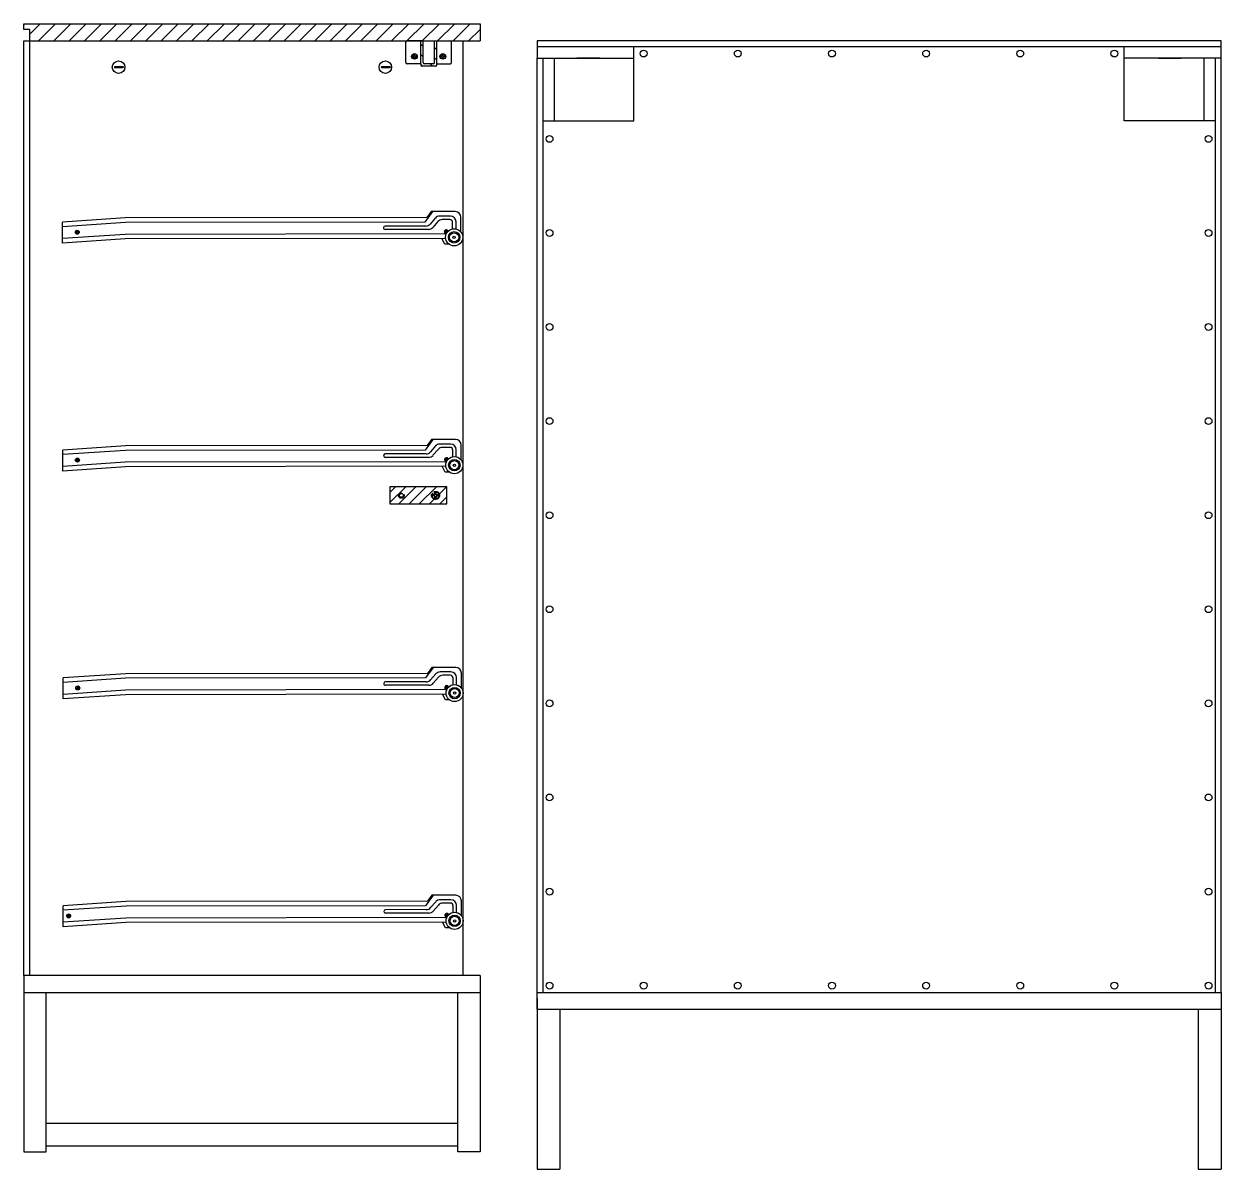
# Model space of a CAD drawing. Header units: centimetres. Extents: x 95 to 1072, y -88 to 650.
# Drawn here: x 384.8 to 489.8, y 101.3 to 201.8 of the extents above; entities that cross this region are included whole.
import ezdxf

# ---------------------------------------------------------------- set-up
doc = ezdxf.new("R2010")
doc.units = ezdxf.units.CM
doc.linetypes.add('ACAD_ISO02W100', pattern=[15, 12, -3])
for name, color, linetype in [('CAMPITURA', 253, 'Continuous'), ('mobile', 7, 'Continuous'), ('Viti', 90, 'Continuous')]:
    doc.layers.add(name, color=color, linetype=linetype)

msp = doc.modelspace()

# ---------------------------------------------------------------- hatches: boundary and pattern name
at = {"layer": 'CAMPITURA', "ltscale": 0.3}
h = msp.add_hatch(dxfattribs=at)
h.set_pattern_fill('ANSI31', color=256, scale=0.3)
h.set_pattern_definition([(45, (109, 0), (-0.6735192, 0.6735192), [])])
h.paths.add_polyline_path([(384.82, 201.8), (424.82, 201.8), (424.82, 200.3), (385.32, 200.3), (385.32, 201.3), (384.82, 201.3)])
at = {"layer": 'CAMPITURA'}
h = msp.add_hatch(dxfattribs=at)
h.set_pattern_fill('ANSI31', color=256, scale=0.2, angle=90)
h.paths.add_polyline_path([(419.62, 198.3), (419.62, 198.2, 0.414214), (419.72, 198.1), (420.92, 198.1, 0.414214), (421.02, 198.2), (421.02, 200.3), (420.82, 200.3), (420.82, 198.4, -0.414214), (420.72, 198.3), (419.92, 198.3, -0.414214), (419.82, 198.4), (419.82, 200.3), (419.62, 200.3)])
h = msp.add_hatch(dxfattribs=at)
h.set_pattern_fill('ANSI31', scale=0.2, angle=180)
h.set_pattern_definition([(225, (-1.5, -2e-13), (0.4490128, -0.4490128), [])])
h.paths.add_polyline_path([(416.92, 161.17), (416.92, 159.67), (421.92, 159.67), (421.92, 161.17)])

# ---------------------------------------------------------------- linework, layer by layer
at = {"layer": 'mobile'}
for p, q in [((384.82, 201.8), (424.82, 201.8)), ((384.82, 201.3), (384.82, 201.8)), ((424.82, 201.8), (424.82, 200.3)), ((385.32, 201.3), (384.82, 201.3)), ((385.32, 200.3), (385.32, 201.3)), ((384.82, 118.3), (384.82, 200.3)), ((384.82, 200.3), (424.82, 200.3)), ((385.32, 118.3), (385.32, 200.3)), ((418.32, 198.4), (418.32, 200.2)), ((419.82, 200.3), (418.42, 200.3)), ((419.62, 198.3), (419.62, 200.3)), ((419.82, 198.4), (419.82, 200.3)), ((420.82, 198.4), (420.82, 200.3)), ((420.82, 200.3), (422.22, 200.3)), ((421.02, 198.2), (421.02, 200.3)), ((422.32, 198.4), (422.32, 200.2)), ((423.32, 200.3), (423.32, 118.3)), ((489.82, 200.3), (429.82, 200.3)), ((429.82, 200.3), (429.82, 198.8)), ((489.82, 199.8), (429.82, 199.8)), ((438.32, 193.3), (438.32, 199.8)), ((481.32, 193.3), (481.32, 199.8)), ((489.82, 116.8), (489.82, 200.3)), ((429.82, 116.8), (429.82, 198.8)), ((429.82, 198.8), (430.32, 198.8)), ((430.32, 198.8), (430.32, 116.8)), ((430.32, 198.8), (438.32, 198.8)), ((431.32, 198.8), (431.32, 193.3)), ((435.32, 198.8), (433.32, 198.8)), ((489.32, 198.8), (481.32, 198.8)), ((484.32, 198.8), (486.32, 198.8)), ((488.32, 198.8), (488.32, 193.3)), ((489.32, 116.8), (489.32, 198.8)), ((489.82, 198.8), (489.32, 198.8)), ((419.62, 198.3), (418.42, 198.3)), ((419.62, 198.3), (419.62, 198.2)), ((420.92, 198.1), (419.72, 198.1)), ((420.72, 198.3), (419.92, 198.3)), ((421.02, 198.3), (422.22, 198.3)), ((430.32, 193.3), (438.32, 193.3)), ((489.32, 193.3), (481.32, 193.3)), ((420.16, 184.8), (393.7, 184.77)), ((422.65, 185.33), (420.54, 185.33)), ((422.22, 184.93), (421.28, 184.93)), ((423.15, 183.52), (423.15, 184.83)), ((388.21, 182.56), (388.21, 184.4)), ((419.99, 184.4), (393.72, 184.37)), ((416.34, 183.91), (416.34, 183.91)), ((420.07, 184.06), (416.49, 184.06)), ((420.3, 183.76), (416.49, 183.76)), ((422.17, 184.63), (421.51, 184.63)), ((422.42, 183.81), (422.42, 184.38)), ((422.72, 183.82), (422.72, 184.43)), ((421.86, 183.38), (393.69, 183.33)), ((421.8, 182.98), (393.71, 182.93)), ((422.67, 165.33), (420.56, 165.33)), ((422.24, 164.93), (421.3, 164.93)), ((388.23, 162.56), (388.23, 164.4)), ((420.18, 164.8), (393.72, 164.77)), ((420.01, 164.4), (393.73, 164.37)), ((416.36, 163.91), (416.36, 163.91)), ((420.09, 164.06), (416.51, 164.06)), ((422.19, 164.63), (421.53, 164.63)), ((422.44, 163.81), (422.44, 164.38)), ((422.74, 163.82), (422.74, 164.43)), ((423.17, 163.52), (423.17, 164.83)), ((421.88, 163.38), (393.71, 163.33)), ((421.82, 162.98), (393.73, 162.93)), ((420.32, 163.76), (416.51, 163.76)), ((421.92, 161.17), (416.92, 161.17)), ((416.92, 161.17), (416.92, 159.67)), ((421.92, 159.67), (421.92, 161.17)), ((416.92, 159.67), (421.92, 159.67)), ((422.68, 145.33), (420.58, 145.33)), ((422.26, 144.93), (421.32, 144.93)), ((388.25, 142.56), (388.25, 144.4)), ((420.03, 144.4), (393.73, 144.37)), ((420.2, 144.8), (393.74, 144.77)), ((416.38, 143.91), (416.38, 143.91)), ((420.11, 144.06), (416.53, 144.06)), ((422.21, 144.63), (421.55, 144.63)), ((422.46, 143.81), (422.46, 144.38)), ((422.76, 143.82), (422.76, 144.43)), ((423.19, 143.52), (423.19, 144.83)), ((421.9, 143.38), (393.73, 143.33)), ((421.84, 142.98), (393.73, 142.93)), ((420.34, 143.76), (416.53, 143.76)), ((422.69, 125.33), (420.59, 125.33)), ((388.27, 122.56), (388.27, 124.41)), ((420.2, 124.8), (393.76, 124.78)), ((420.03, 124.4), (393.77, 124.38)), ((416.39, 123.91), (416.39, 123.91)), ((420.12, 124.07), (416.54, 124.06)), ((422.27, 124.94), (421.33, 124.94)), ((422.22, 124.64), (421.55, 124.64)), ((422.47, 123.82), (422.47, 124.39)), ((422.77, 123.82), (422.77, 124.44)), ((423.19, 123.53), (423.19, 124.83)), ((421.91, 123.38), (393.75, 123.33)), ((421.85, 122.98), (393.76, 122.93)), ((420.34, 123.77), (416.54, 123.76)), ((424.82, 118.3), (384.82, 118.3)), ((384.82, 118.3), (384.82, 116.8)), ((424.82, 118.3), (424.82, 116.8)), ((384.82, 116.8), (424.82, 116.8)), ((384.82, 116.8), (384.82, 102.8)), ((386.77, 102.8), (386.77, 116.8)), ((422.86, 102.8), (422.86, 116.8)), ((424.82, 116.8), (424.82, 102.8)), ((429.82, 116.8), (489.82, 116.8)), ((429.82, 115.3), (429.82, 116.8)), ((489.82, 116.8), (489.82, 115.3)), ((489.82, 116.8), (489.82, 101.3)), ((429.82, 116.3), (429.82, 101.3)), ((489.82, 115.3), (429.82, 115.3)), ((431.82, 115.3), (431.82, 101.3)), ((487.82, 115.3), (487.82, 101.3)), ((422.86, 105.3), (386.77, 105.3)), ((422.86, 103.3), (386.77, 103.3)), ((384.82, 102.8), (386.77, 102.8)), ((424.82, 102.8), (422.86, 102.8)), ((429.82, 101.3), (431.82, 101.3)), ((487.82, 101.3), (489.82, 101.3))]:
    msp.add_line(p, q, dxfattribs=at)
at = {"layer": 'mobile', "linetype": 'ACAD_ISO02W100'}
for p, q in [((420.66, 185.33), (419.99, 184.4)), ((420.54, 185.33), (420.16, 184.8)), ((393.7, 184.77), (388.21, 184.4)), ((393.72, 184.37), (388.21, 184)), ((420.9, 184.76), (420.45, 184.23)), ((421.13, 184.46), (420.67, 183.94)), ((393.69, 183.33), (388.21, 182.96)), ((393.71, 182.93), (388.21, 182.56)), ((421.74, 182.47), (421.48, 182.98)), ((422.1, 182.47), (421.74, 182.47)), ((420.68, 165.33), (420.01, 164.4)), ((420.56, 165.33), (420.18, 164.8)), ((393.72, 164.77), (388.23, 164.4)), ((393.73, 164.37), (388.23, 164)), ((420.92, 164.76), (420.47, 164.23)), ((421.15, 164.46), (420.69, 163.94)), ((393.71, 163.33), (388.23, 162.96)), ((393.73, 162.93), (388.23, 162.56)), ((421.76, 162.47), (421.5, 162.98)), ((422.12, 162.47), (421.76, 162.47)), ((420.7, 145.33), (420.03, 144.4)), ((420.58, 145.33), (420.2, 144.8)), ((393.74, 144.77), (388.25, 144.4)), ((393.73, 144.37), (388.25, 144)), ((420.94, 144.76), (420.49, 144.23)), ((421.17, 144.46), (420.71, 143.94)), ((393.73, 143.33), (388.25, 142.96)), ((393.73, 142.93), (388.25, 142.56)), ((421.78, 142.47), (421.52, 142.98)), ((422.14, 142.47), (421.78, 142.47)), ((420.71, 125.33), (420.03, 124.4)), ((420.59, 125.33), (420.2, 124.8)), ((393.76, 124.78), (388.27, 124.41)), ((393.77, 124.38), (388.27, 124.01)), ((420.95, 124.76), (420.49, 124.24)), ((421.18, 124.46), (420.72, 123.94)), ((393.75, 123.33), (388.27, 122.96)), ((393.76, 122.93), (388.27, 122.56)), ((421.79, 122.47), (421.53, 122.98)), ((422.15, 122.47), (421.79, 122.47))]:
    msp.add_line(p, q, dxfattribs=at)
at = {"layer": 'mobile'}
for centre, radius in [((422.55, 183.07), 0.75), ((422.55, 183.07), 0.5), ((422.55, 183.07), 0.4), ((422.55, 183.07), 0.1), ((422.57, 163.07), 0.75), ((422.57, 163.07), 0.5), ((422.57, 163.07), 0.4), ((422.57, 163.07), 0.1), ((422.59, 143.07), 0.75), ((422.59, 143.07), 0.5), ((422.59, 143.07), 0.4), ((422.59, 143.07), 0.1), ((422.59, 123.08), 0.75), ((422.59, 123.08), 0.5), ((422.59, 123.08), 0.4), ((422.59, 123.08), 0.1)]:
    msp.add_circle(centre, radius, dxfattribs=at)
for centre, radius, start, end in [((418.42, 200.2), 0.1, 90, 180), ((422.22, 200.2), 0.1, 0, 90), ((418.42, 198.4), 0.1, 180, 270), ((419.72, 198.2), 0.1, 180, 270), ((419.92, 198.4), 0.1, 180, 270), ((420.72, 198.4), 0.1, 270, 0), ((420.92, 198.2), 0.1, 270, 0), ((422.22, 198.4), 0.1, 270, 0), ((421.28, 184.43), 0.5, 90.0559, 138.9615), ((422.22, 184.43), 0.5, 0.0559, 90.0559), ((422.65, 184.83), 0.5, 0.0559, 90.0559), ((416.49, 183.91), 0.15, 90.063, 180.0559), ((416.49, 183.91), 0.15, 180.0559, 270.063), ((420.07, 184.56), 0.5, 270.063, 318.9615), ((420.3, 184.26), 0.5, 270.063, 318.9615), ((421.51, 184.13), 0.5, 90.0559, 138.9615), ((422.17, 184.38), 0.25, 0.0559, 90.0559), ((421.3, 164.43), 0.5, 90.0559, 138.9615), ((422.24, 164.43), 0.5, 0.0559, 90.0559), ((422.67, 164.83), 0.5, 0.0559, 90.0559), ((416.51, 163.91), 0.15, 90.063, 180.0559), ((416.51, 163.91), 0.15, 180.0559, 270.063), ((420.09, 164.56), 0.5, 270.063, 318.9615), ((420.32, 164.26), 0.5, 270.063, 318.9615), ((421.53, 164.13), 0.5, 90.0559, 138.9615), ((422.19, 164.38), 0.25, 0.0559, 90.0559), ((421.32, 144.43), 0.5, 90.0559, 138.9615), ((422.26, 144.43), 0.5, 0.0559, 90.0559), ((422.69, 144.83), 0.5, 0.0559, 90.0559), ((416.53, 143.91), 0.15, 90.063, 180.0559), ((416.53, 143.91), 0.15, 180.0559, 270.063), ((420.11, 144.56), 0.5, 270.063, 318.9615), ((420.34, 144.26), 0.5, 270.063, 318.9615), ((421.55, 144.13), 0.5, 90.0559, 138.9615), ((422.21, 144.38), 0.25, 0.0559, 90.0559), ((422.69, 124.83), 0.5, 0.0559, 90.0559), ((416.54, 123.91), 0.15, 90.063, 180.0559), ((416.54, 123.91), 0.15, 180.0559, 270.063), ((420.11, 124.57), 0.5, 270.063, 318.9615), ((420.34, 124.27), 0.5, 270.063, 318.9615), ((421.33, 124.44), 0.5, 90.0559, 138.9615), ((421.55, 124.14), 0.5, 90.0559, 138.9615), ((422.22, 124.39), 0.25, 0.0559, 90.0559), ((422.27, 124.44), 0.5, 0.0559, 90.0559)]:
    msp.add_arc(centre, radius, start, end, dxfattribs=at)
at = {"layer": 'Viti'}
for p, q in [((418.87, 198.91), (418.87, 198.99)), ((418.87, 198.99), (419.03, 198.99)), ((418.87, 198.91), (419.03, 198.91)), ((419.03, 198.99), (419.03, 199.15)), ((419.03, 199.15), (419.11, 199.15)), ((419.03, 198.76), (419.03, 198.91)), ((419.03, 198.76), (419.11, 198.76)), ((419.11, 198.99), (419.11, 199.15)), ((419.11, 198.99), (419.25, 198.99)), ((419.11, 198.76), (419.11, 198.91)), ((419.11, 198.91), (419.25, 198.91)), ((419.25, 198.91), (419.25, 198.99)), ((421.36, 198.91), (421.36, 198.99)), ((421.36, 198.99), (421.52, 198.99)), ((421.36, 198.91), (421.52, 198.91)), ((421.52, 198.99), (421.52, 199.15)), ((421.52, 199.15), (421.6, 199.15)), ((421.52, 198.76), (421.52, 198.91)), ((421.52, 198.76), (421.6, 198.76)), ((421.6, 198.99), (421.6, 199.15)), ((421.6, 198.99), (421.75, 198.99)), ((421.6, 198.76), (421.6, 198.91)), ((421.6, 198.91), (421.75, 198.91)), ((421.75, 198.91), (421.75, 198.99)), ((393.44, 198.04), (392.8, 198.04)), ((393.44, 197.95), (392.8, 197.95)), ((393.59, 198), (393.52, 198.02)), ((393.52, 198.02), (393.52, 197.98)), ((393.59, 198), (393.52, 197.98)), ((416.84, 198.04), (416.2, 198.04)), ((416.84, 197.95), (416.2, 197.95)), ((416.99, 198), (416.92, 198.02)), ((416.92, 198.02), (416.92, 197.98)), ((416.99, 198), (416.92, 197.98)), ((389.37, 183.54), (389.47, 183.54)), ((389.37, 183.54), (389.37, 183.5)), ((389.37, 183.5), (389.47, 183.5)), ((389.47, 183.64), (389.51, 183.64)), ((389.47, 183.64), (389.47, 183.54)), ((389.47, 183.5), (389.47, 183.4)), ((389.47, 183.4), (389.51, 183.4)), ((389.51, 183.64), (389.51, 183.54)), ((389.51, 183.54), (389.61, 183.54)), ((389.51, 183.5), (389.61, 183.5)), ((389.51, 183.5), (389.51, 183.4)), ((389.61, 183.54), (389.61, 183.5)), ((421.84, 183.57), (421.75, 183.57)), ((421.75, 183.53), (421.75, 183.57)), ((421.84, 183.53), (421.75, 183.53)), ((421.88, 183.67), (421.84, 183.67)), ((421.84, 183.57), (421.84, 183.67)), ((421.84, 183.44), (421.84, 183.53)), ((421.88, 183.44), (421.84, 183.44)), ((421.88, 183.57), (421.88, 183.67)), ((421.98, 183.57), (421.88, 183.57)), ((421.96, 183.53), (421.88, 183.53)), ((421.88, 183.44), (421.88, 183.53)), ((421.98, 183.56), (421.98, 183.57)), ((389.49, 163.54), (389.39, 163.54)), ((389.39, 163.5), (389.39, 163.54)), ((389.39, 163.54), (389.49, 163.54)), ((389.39, 163.54), (389.39, 163.5)), ((389.49, 163.5), (389.39, 163.5)), ((389.39, 163.5), (389.49, 163.5)), ((389.53, 163.64), (389.49, 163.64)), ((389.49, 163.54), (389.49, 163.64)), ((389.49, 163.64), (389.53, 163.64)), ((389.49, 163.64), (389.49, 163.54)), ((389.49, 163.4), (389.49, 163.5)), ((389.49, 163.5), (389.49, 163.4)), ((389.53, 163.4), (389.49, 163.4)), ((389.49, 163.4), (389.53, 163.4)), ((389.53, 163.54), (389.53, 163.64)), ((389.53, 163.64), (389.53, 163.54)), ((389.63, 163.54), (389.53, 163.54)), ((389.53, 163.54), (389.63, 163.54)), ((389.63, 163.5), (389.53, 163.5)), ((389.53, 163.4), (389.53, 163.5)), ((389.53, 163.5), (389.63, 163.5)), ((389.53, 163.5), (389.53, 163.4)), ((389.63, 163.5), (389.63, 163.54)), ((389.63, 163.54), (389.63, 163.5)), ((421.86, 163.57), (421.77, 163.57)), ((421.77, 163.53), (421.77, 163.57)), ((421.86, 163.53), (421.77, 163.53)), ((421.9, 163.67), (421.86, 163.67)), ((421.86, 163.57), (421.86, 163.67)), ((421.86, 163.44), (421.86, 163.53)), ((421.9, 163.44), (421.86, 163.44)), ((421.9, 163.57), (421.9, 163.67)), ((422, 163.57), (421.9, 163.57)), ((421.98, 163.53), (421.9, 163.53)), ((421.9, 163.44), (421.9, 163.53)), ((422, 163.56), (422, 163.57)), ((389.41, 143.54), (389.51, 143.54)), ((389.41, 143.54), (389.41, 143.5)), ((389.41, 143.5), (389.51, 143.5)), ((389.51, 143.64), (389.55, 143.64)), ((389.51, 143.64), (389.51, 143.54)), ((389.51, 143.5), (389.51, 143.4)), ((389.51, 143.4), (389.55, 143.4)), ((389.55, 143.64), (389.55, 143.54)), ((389.55, 143.54), (389.65, 143.54)), ((389.55, 143.5), (389.65, 143.5)), ((389.55, 143.5), (389.55, 143.4)), ((389.65, 143.54), (389.65, 143.5)), ((421.88, 143.57), (421.79, 143.57)), ((421.79, 143.53), (421.79, 143.57)), ((421.88, 143.53), (421.79, 143.53)), ((421.92, 143.67), (421.88, 143.67)), ((421.88, 143.57), (421.88, 143.67)), ((421.88, 143.44), (421.88, 143.53)), ((421.92, 143.44), (421.88, 143.44)), ((421.92, 143.57), (421.92, 143.67)), ((422.02, 143.57), (421.92, 143.57)), ((422, 143.53), (421.92, 143.53)), ((421.92, 143.44), (421.92, 143.53)), ((422.02, 143.56), (422.02, 143.57)), ((388.62, 123.54), (388.72, 123.54)), ((388.62, 123.54), (388.62, 123.5)), ((388.62, 123.5), (388.72, 123.5)), ((388.72, 123.64), (388.76, 123.64)), ((388.72, 123.64), (388.72, 123.54)), ((388.72, 123.5), (388.72, 123.41)), ((388.72, 123.41), (388.76, 123.41)), ((388.76, 123.64), (388.76, 123.54)), ((388.76, 123.54), (388.86, 123.54)), ((388.76, 123.5), (388.86, 123.5)), ((388.76, 123.5), (388.76, 123.41)), ((388.86, 123.54), (388.86, 123.5)), ((421.89, 123.58), (421.79, 123.58)), ((421.79, 123.54), (421.79, 123.58)), ((421.89, 123.54), (421.79, 123.54)), ((421.93, 123.67), (421.89, 123.67)), ((421.89, 123.58), (421.89, 123.67)), ((421.89, 123.44), (421.89, 123.54)), ((421.93, 123.44), (421.89, 123.44)), ((421.93, 123.58), (421.93, 123.67)), ((422.03, 123.58), (421.93, 123.58)), ((422, 123.54), (421.93, 123.54)), ((421.93, 123.44), (421.93, 123.54)), ((422.03, 123.57), (422.03, 123.58))]:
    msp.add_line(p, q, dxfattribs=at)
at = {"layer": 'Viti', "linetype": 'ACAD_ISO02W100', "ltscale": 0.1}
for p, q in [((420.87, 160.47), (420.87, 160.67)), ((420.97, 160.67), (420.87, 160.67)), ((420.97, 160.47), (420.97, 160.67)), ((420.67, 160.37), (420.67, 160.47)), ((420.87, 160.47), (420.67, 160.47)), ((420.87, 160.37), (420.67, 160.37)), ((420.87, 160.17), (420.87, 160.37)), ((420.97, 160.17), (420.87, 160.17)), ((421.17, 160.47), (420.97, 160.47)), ((420.97, 160.17), (420.97, 160.37)), ((421.17, 160.37), (420.97, 160.37)), ((421.17, 160.37), (421.17, 160.47))]:
    msp.add_line(p, q, dxfattribs=at)
at = {"layer": 'Viti'}
for centre, radius in [((393.12, 198), 0.55), ((416.52, 198), 0.55), ((419.07, 198.95), 0.25), ((421.56, 198.95), 0.25), ((439.17, 199.2), 0.3), ((447.43, 199.2), 0.3), ((455.69, 199.2), 0.3), ((463.95, 199.2), 0.3), ((472.2, 199.2), 0.3), ((480.46, 199.2), 0.3), ((430.92, 191.71), 0.3), ((488.72, 191.71), 0.3), ((430.92, 183.45), 0.3), ((488.72, 183.45), 0.3), ((389.49, 183.52), 0.175), ((430.92, 175.2), 0.3), ((488.72, 175.2), 0.3), ((430.92, 166.94), 0.3), ((488.72, 166.94), 0.3), ((389.51, 163.52), 0.175), ((389.51, 163.52), 0.175), ((417.92, 160.42), 0.167), ((430.92, 158.68), 0.3), ((488.72, 158.68), 0.3), ((430.92, 150.43), 0.3), ((488.72, 150.43), 0.3), ((389.53, 143.52), 0.175), ((430.92, 142.17), 0.3), ((488.72, 142.17), 0.3), ((430.92, 133.91), 0.3), ((488.72, 133.91), 0.3), ((430.92, 125.65), 0.3), ((488.72, 125.65), 0.3), ((388.74, 123.52), 0.175), ((430.92, 117.4), 0.3), ((439.17, 117.4), 0.3), ((447.43, 117.4), 0.3), ((455.69, 117.4), 0.3), ((463.95, 117.4), 0.3), ((472.2, 117.4), 0.3), ((480.46, 117.4), 0.3), ((488.72, 117.4), 0.3)]:
    msp.add_circle(centre, radius, dxfattribs=at)
at = {"layer": 'Viti', "linetype": 'ACAD_ISO02W100', "ltscale": 0.01}
for centre, radius in [((419.07, 198.95), 0.15), ((421.56, 198.95), 0.15), ((389.49, 183.52), 0.1), ((389.51, 163.52), 0.117), ((389.51, 163.52), 0.1), ((389.53, 143.52), 0.1), ((388.74, 123.52), 0.1)]:
    msp.add_circle(centre, radius, dxfattribs=at)
at = {"layer": 'Viti', "linetype": 'ACAD_ISO02W100', "ltscale": 0.1}
for centre, radius in [((417.92, 160.42), 0.25), ((420.92, 160.42), 0.35), ((420.92, 160.42), 0.3)]:
    msp.add_circle(centre, radius, dxfattribs=at)
at = {"layer": 'Viti'}
for centre, radius, start, end in [((392.8, 198), 0.0455, 90, 180), ((392.8, 198), 0.0455, 180, 270), ((393.44, 198), 0.0455, 0, 90), ((393.44, 198), 0.0455, 270, 0), ((416.2, 198), 0.0455, 90, 180), ((416.2, 198), 0.0455, 180, 270), ((416.84, 198), 0.0455, 0, 90), ((416.84, 198), 0.0455, 270, 0), ((421.86, 183.55), 0.175, 20.2549, 269.5817), ((421.88, 163.55), 0.175, 20.2549, 269.5817), ((421.9, 143.55), 0.175, 20.2549, 269.5817), ((421.91, 123.56), 0.175, 20.2549, 269.5817)]:
    msp.add_arc(centre, radius, start, end, dxfattribs=at)
at = {"layer": 'Viti', "linetype": 'ACAD_ISO02W100', "ltscale": 0.01}
for centre in [(421.86, 183.55), (421.88, 163.55), (421.9, 143.55), (421.91, 123.56)]:
    msp.add_arc(centre, 0.1, 354.2375, 295.5991, dxfattribs=at)

doc.saveas('drawing.dxf')
